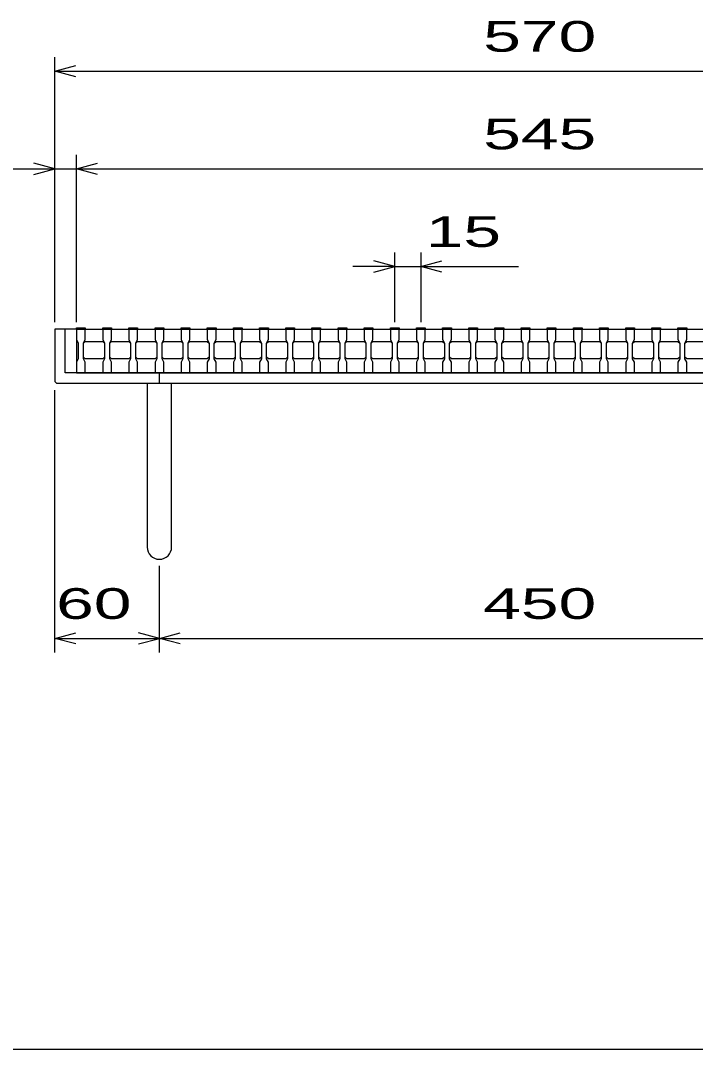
# Model space of a CAD drawing. Units: millimetres, scale not verified. Extents: x -1456 to 1385, y -1026 to 843.
# Drawn here: x -1042 to -655, y -917 to -327 of the extents above; entities that cross this region are included whole.
import ezdxf
from ezdxf.enums import TextEntityAlignment as Align

# ---------------------------------------------------------------- set-up
doc = ezdxf.new("R2010")
doc.units = ezdxf.units.MM
doc.header["$LTSCALE"] = 8
for name, color, linetype, lineweight in [('0_2', 150, 'Continuous', 25), ('16', 3, 'Continuous', 25), ('19', 6, 'Continuous', 25), ('22', 4, 'Continuous', 25)]:
    doc.layers.add(name, color=color, linetype=linetype, lineweight=lineweight)
doc.styles.add('ベクトル', font='')
doc.styles.get('ベクトル').set_extended_font_data('ベクトル')

msp = doc.modelspace()

# ---------------------------------------------------------------- linework, layer by layer
at = {"layer": '0_2'}
msp.add_line((1384.8, -917.2), (-1383.2, -917.2), dxfattribs=at)
at = {"layer": '16'}
for p, q in [((-1010, -504), (-1010, -503.3)), ((-1010, -503.3), (-1005, -503.3)), ((-1010, -504), (-1010, -510)), ((-1005, -504), (-1010, -504)), ((-1010, -504), (-1010, -529)), ((-1010, -504), (-465, -504)), ((-1005, -503.3), (-1005, -504)), ((-1005, -510), (-1005, -504)), ((-995, -504), (-995, -503.3)), ((-995, -503.3), (-990, -503.3)), ((-995, -504), (-995, -510)), ((-990, -504), (-995, -504)), ((-990, -503.3), (-990, -504)), ((-990, -510), (-990, -504)), ((-980, -504), (-980, -503.3)), ((-980, -503.3), (-975, -503.3)), ((-980, -504), (-980, -510)), ((-975, -504), (-980, -504)), ((-975, -503.3), (-975, -504)), ((-975, -510), (-975, -504)), ((-965, -504), (-965, -503.3)), ((-965, -503.3), (-960, -503.3)), ((-965, -504), (-965, -510)), ((-960, -504), (-965, -504)), ((-960, -503.3), (-960, -504)), ((-960, -510), (-960, -504)), ((-950, -504), (-950, -503.3)), ((-950, -503.3), (-945, -503.3)), ((-950, -504), (-950, -510)), ((-945, -504), (-950, -504)), ((-945, -503.3), (-945, -504)), ((-945, -510), (-945, -504)), ((-935, -504), (-935, -503.3)), ((-935, -503.3), (-930, -503.3)), ((-935, -504), (-935, -510)), ((-930, -504), (-935, -504)), ((-930, -503.3), (-930, -504)), ((-930, -510), (-930, -504)), ((-920, -504), (-920, -503.3)), ((-920, -503.3), (-915, -503.3)), ((-920, -504), (-920, -510)), ((-915, -504), (-920, -504)), ((-915, -503.3), (-915, -504)), ((-915, -510), (-915, -504)), ((-905, -504), (-905, -503.3)), ((-905, -503.3), (-900, -503.3)), ((-905, -504), (-905, -510)), ((-900, -504), (-905, -504)), ((-900, -503.3), (-900, -504)), ((-900, -510), (-900, -504)), ((-890, -504), (-890, -503.3)), ((-890, -503.3), (-885, -503.3)), ((-890, -504), (-890, -510)), ((-885, -504), (-890, -504)), ((-885, -503.3), (-885, -504)), ((-885, -510), (-885, -504)), ((-875, -504), (-875, -503.3)), ((-875, -503.3), (-870, -503.3)), ((-875, -504), (-875, -510)), ((-870, -504), (-875, -504)), ((-870, -503.3), (-870, -504)), ((-870, -510), (-870, -504)), ((-860, -504), (-860, -503.3)), ((-860, -503.3), (-855, -503.3)), ((-860, -504), (-860, -510)), ((-855, -504), (-860, -504)), ((-855, -503.3), (-855, -504)), ((-855, -510), (-855, -504)), ((-845, -504), (-845, -503.3)), ((-845, -503.3), (-840, -503.3)), ((-845, -504), (-845, -510)), ((-840, -504), (-845, -504)), ((-840, -503.3), (-840, -504)), ((-840, -510), (-840, -504)), ((-830, -504), (-830, -503.3)), ((-830, -503.3), (-825, -503.3)), ((-830, -504), (-830, -510)), ((-825, -504), (-830, -504)), ((-825, -503.3), (-825, -504)), ((-825, -510), (-825, -504)), ((-815, -504), (-815, -503.3)), ((-815, -503.3), (-810, -503.3)), ((-815, -504), (-815, -510)), ((-810, -504), (-815, -504)), ((-810, -503.3), (-810, -504)), ((-810, -510), (-810, -504)), ((-800, -504), (-800, -503.3)), ((-800, -503.3), (-795, -503.3)), ((-800, -504), (-800, -510)), ((-795, -504), (-800, -504)), ((-795, -503.3), (-795, -504)), ((-795, -510), (-795, -504)), ((-785, -504), (-785, -503.3)), ((-785, -503.3), (-780, -503.3)), ((-785, -504), (-785, -510)), ((-780, -504), (-785, -504)), ((-780, -503.3), (-780, -504)), ((-780, -510), (-780, -504)), ((-770, -504), (-770, -503.3)), ((-770, -503.3), (-765, -503.3)), ((-770, -504), (-770, -510)), ((-765, -504), (-770, -504)), ((-765, -503.3), (-765, -504)), ((-765, -510), (-765, -504)), ((-755, -504), (-755, -503.3)), ((-755, -503.3), (-750, -503.3)), ((-755, -504), (-755, -510)), ((-750, -504), (-755, -504)), ((-750, -503.3), (-750, -504)), ((-750, -510), (-750, -504)), ((-740, -504), (-740, -503.3)), ((-740, -503.3), (-735, -503.3)), ((-740, -504), (-740, -510)), ((-735, -504), (-740, -504)), ((-735, -503.3), (-735, -504)), ((-735, -510), (-735, -504)), ((-725, -504), (-725, -503.3)), ((-725, -503.3), (-720, -503.3)), ((-725, -504), (-725, -510)), ((-720, -504), (-725, -504)), ((-720, -503.3), (-720, -504)), ((-720, -510), (-720, -504)), ((-710, -504), (-710, -503.3)), ((-710, -503.3), (-705, -503.3)), ((-710, -504), (-710, -510)), ((-705, -504), (-710, -504)), ((-705, -503.3), (-705, -504)), ((-705, -510), (-705, -504)), ((-695, -504), (-695, -503.3)), ((-695, -503.3), (-690, -503.3)), ((-695, -504), (-695, -510)), ((-690, -504), (-695, -504)), ((-690, -503.3), (-690, -504)), ((-690, -510), (-690, -504)), ((-680, -504), (-680, -503.3)), ((-680, -503.3), (-675, -503.3)), ((-680, -504), (-680, -510)), ((-675, -504), (-680, -504)), ((-675, -503.3), (-675, -504)), ((-675, -510), (-675, -504)), ((-665, -504), (-665, -503.3)), ((-665, -503.3), (-660, -503.3)), ((-665, -504), (-665, -510)), ((-660, -504), (-665, -504)), ((-660, -503.3), (-660, -504)), ((-660, -510), (-660, -504)), ((-1010, -510), (-1009, -512)), ((-1009, -512), (-1009, -521)), ((-1006, -512), (-1005, -510)), ((-1006, -512), (-1005, -511)), ((-1006, -521), (-1006, -512)), ((-1005, -511), (-995, -511)), ((-995, -510), (-994, -512)), ((-995, -511), (-994, -512)), ((-994, -512), (-994, -521)), ((-991, -512), (-990, -510)), ((-991, -512), (-990, -511)), ((-991, -521), (-991, -512)), ((-990, -511), (-980, -511)), ((-980, -510), (-979, -512)), ((-980, -511), (-979, -512)), ((-979, -512), (-979, -521)), ((-976, -512), (-975, -510)), ((-976, -512), (-975, -511)), ((-976, -521), (-976, -512)), ((-975, -511), (-965, -511)), ((-965, -510), (-964, -512)), ((-965, -511), (-964, -512)), ((-964, -512), (-964, -521)), ((-961, -512), (-960, -510)), ((-961, -512), (-960, -511)), ((-961, -521), (-961, -512)), ((-960, -511), (-950, -511)), ((-950, -510), (-949, -512)), ((-950, -511), (-949, -512)), ((-949, -512), (-949, -521)), ((-946, -512), (-945, -510)), ((-946, -512), (-945, -511)), ((-946, -521), (-946, -512)), ((-945, -511), (-935, -511)), ((-935, -510), (-934, -512)), ((-935, -511), (-934, -512)), ((-934, -512), (-934, -521)), ((-931, -512), (-930, -510)), ((-931, -512), (-930, -511)), ((-931, -521), (-931, -512)), ((-930, -511), (-920, -511)), ((-920, -510), (-919, -512)), ((-920, -511), (-919, -512)), ((-919, -512), (-919, -521)), ((-916, -512), (-915, -510)), ((-916, -512), (-915, -511)), ((-916, -521), (-916, -512)), ((-915, -511), (-905, -511)), ((-905, -510), (-904, -512)), ((-905, -511), (-904, -512)), ((-904, -512), (-904, -521)), ((-901, -512), (-900, -510)), ((-901, -512), (-900, -511)), ((-901, -521), (-901, -512)), ((-900, -511), (-890, -511)), ((-890, -510), (-889, -512)), ((-890, -511), (-889, -512)), ((-889, -512), (-889, -521)), ((-886, -512), (-885, -510)), ((-886, -512), (-885, -511)), ((-886, -521), (-886, -512)), ((-885, -511), (-875, -511)), ((-875, -510), (-874, -512)), ((-875, -511), (-874, -512)), ((-874, -512), (-874, -521)), ((-871, -512), (-870, -510)), ((-871, -512), (-870, -511)), ((-871, -521), (-871, -512)), ((-870, -511), (-860, -511)), ((-860, -510), (-859, -512)), ((-860, -511), (-859, -512)), ((-859, -512), (-859, -521)), ((-856, -512), (-855, -510)), ((-856, -512), (-855, -511)), ((-856, -521), (-856, -512)), ((-855, -511), (-845, -511)), ((-845, -510), (-844, -512)), ((-845, -511), (-844, -512)), ((-844, -512), (-844, -521)), ((-841, -512), (-840, -510)), ((-841, -512), (-840, -511)), ((-841, -521), (-841, -512)), ((-840, -511), (-830, -511)), ((-830, -510), (-829, -512)), ((-830, -511), (-829, -512)), ((-829, -512), (-829, -521)), ((-826, -512), (-825, -510)), ((-826, -512), (-825, -511)), ((-826, -521), (-826, -512)), ((-825, -511), (-815, -511)), ((-815, -510), (-814, -512)), ((-815, -511), (-814, -512)), ((-814, -512), (-814, -521)), ((-811, -512), (-810, -510)), ((-811, -512), (-810, -511)), ((-811, -521), (-811, -512)), ((-810, -511), (-800, -511)), ((-800, -510), (-799, -512)), ((-800, -511), (-799, -512)), ((-799, -512), (-799, -521)), ((-796, -512), (-795, -510)), ((-796, -512), (-795, -511)), ((-796, -521), (-796, -512)), ((-795, -511), (-785, -511)), ((-785, -510), (-784, -512)), ((-785, -511), (-784, -512)), ((-784, -512), (-784, -521)), ((-781, -512), (-780, -510)), ((-781, -512), (-780, -511)), ((-781, -521), (-781, -512)), ((-780, -511), (-770, -511)), ((-770, -510), (-769, -512)), ((-770, -511), (-769, -512)), ((-769, -512), (-769, -521)), ((-766, -512), (-765, -510)), ((-766, -512), (-765, -511)), ((-766, -521), (-766, -512)), ((-765, -511), (-755, -511)), ((-755, -510), (-754, -512)), ((-755, -511), (-754, -512)), ((-754, -512), (-754, -521)), ((-751, -512), (-750, -510)), ((-751, -512), (-750, -511)), ((-751, -521), (-751, -512)), ((-750, -511), (-740, -511)), ((-740, -510), (-739, -512)), ((-740, -511), (-739, -512)), ((-739, -512), (-739, -521)), ((-736, -512), (-735, -510)), ((-736, -512), (-735, -511)), ((-736, -521), (-736, -512)), ((-735, -511), (-725, -511)), ((-725, -510), (-724, -512)), ((-725, -511), (-724, -512)), ((-724, -512), (-724, -521)), ((-721, -512), (-720, -510)), ((-721, -512), (-720, -511)), ((-721, -521), (-721, -512)), ((-720, -511), (-710, -511)), ((-710, -510), (-709, -512)), ((-710, -511), (-709, -512)), ((-709, -512), (-709, -521)), ((-706, -512), (-705, -510)), ((-706, -512), (-705, -511)), ((-706, -521), (-706, -512)), ((-705, -511), (-695, -511)), ((-695, -510), (-694, -512)), ((-695, -511), (-694, -512)), ((-694, -512), (-694, -521)), ((-691, -512), (-690, -510)), ((-691, -512), (-690, -511)), ((-691, -521), (-691, -512)), ((-690, -511), (-680, -511)), ((-680, -510), (-679, -512)), ((-680, -511), (-679, -512)), ((-679, -512), (-679, -521)), ((-676, -512), (-675, -510)), ((-676, -512), (-675, -511)), ((-676, -521), (-676, -512)), ((-675, -511), (-665, -511)), ((-665, -510), (-664, -512)), ((-665, -511), (-664, -512)), ((-664, -512), (-664, -521)), ((-661, -512), (-660, -510)), ((-661, -512), (-660, -511)), ((-661, -521), (-661, -512)), ((-660, -511), (-650, -511)), ((-1009, -521), (-1010, -523)), ((-1010, -523), (-1010, -529)), ((-1005, -521), (-1006, -520)), ((-1005, -523), (-1006, -521)), ((-995, -521), (-1005, -521)), ((-1005, -529), (-1005, -523)), ((-994, -520), (-995, -521)), ((-994, -521), (-995, -523)), ((-995, -523), (-995, -529)), ((-990, -521), (-991, -520)), ((-990, -523), (-991, -521)), ((-980, -521), (-990, -521)), ((-990, -529), (-990, -523)), ((-979, -520), (-980, -521)), ((-979, -521), (-980, -523)), ((-980, -523), (-980, -529)), ((-975, -521), (-976, -520)), ((-975, -523), (-976, -521)), ((-965, -521), (-975, -521)), ((-975, -529), (-975, -523)), ((-964, -520), (-965, -521)), ((-964, -521), (-965, -523)), ((-965, -523), (-965, -529)), ((-960, -521), (-961, -520)), ((-960, -523), (-961, -521)), ((-950, -521), (-960, -521)), ((-960, -529), (-960, -523)), ((-949, -520), (-950, -521)), ((-949, -521), (-950, -523)), ((-950, -523), (-950, -529)), ((-945, -521), (-946, -520)), ((-945, -523), (-946, -521)), ((-935, -521), (-945, -521)), ((-945, -529), (-945, -523)), ((-934, -520), (-935, -521)), ((-934, -521), (-935, -523)), ((-935, -523), (-935, -529)), ((-930, -521), (-931, -520)), ((-930, -523), (-931, -521)), ((-920, -521), (-930, -521)), ((-930, -529), (-930, -523)), ((-919, -520), (-920, -521)), ((-919, -521), (-920, -523)), ((-920, -523), (-920, -529)), ((-915, -521), (-916, -520)), ((-915, -523), (-916, -521)), ((-905, -521), (-915, -521)), ((-915, -529), (-915, -523)), ((-904, -520), (-905, -521)), ((-904, -521), (-905, -523)), ((-905, -523), (-905, -529)), ((-900, -521), (-901, -520)), ((-900, -523), (-901, -521)), ((-890, -521), (-900, -521)), ((-900, -529), (-900, -523)), ((-889, -520), (-890, -521)), ((-889, -521), (-890, -523)), ((-890, -523), (-890, -529)), ((-885, -521), (-886, -520)), ((-885, -523), (-886, -521)), ((-875, -521), (-885, -521)), ((-885, -529), (-885, -523)), ((-874, -520), (-875, -521)), ((-874, -521), (-875, -523)), ((-875, -523), (-875, -529)), ((-870, -521), (-871, -520)), ((-870, -523), (-871, -521)), ((-860, -521), (-870, -521)), ((-870, -529), (-870, -523)), ((-859, -520), (-860, -521)), ((-859, -521), (-860, -523)), ((-860, -523), (-860, -529)), ((-855, -521), (-856, -520)), ((-855, -523), (-856, -521)), ((-845, -521), (-855, -521)), ((-855, -529), (-855, -523)), ((-844, -520), (-845, -521)), ((-844, -521), (-845, -523)), ((-845, -523), (-845, -529)), ((-840, -521), (-841, -520)), ((-840, -523), (-841, -521)), ((-830, -521), (-840, -521)), ((-840, -529), (-840, -523)), ((-829, -520), (-830, -521)), ((-829, -521), (-830, -523)), ((-830, -523), (-830, -529)), ((-825, -521), (-826, -520)), ((-825, -523), (-826, -521)), ((-815, -521), (-825, -521)), ((-825, -529), (-825, -523)), ((-814, -520), (-815, -521)), ((-814, -521), (-815, -523)), ((-815, -523), (-815, -529)), ((-810, -521), (-811, -520)), ((-810, -523), (-811, -521)), ((-800, -521), (-810, -521)), ((-810, -529), (-810, -523)), ((-799, -520), (-800, -521)), ((-799, -521), (-800, -523)), ((-800, -523), (-800, -529)), ((-795, -521), (-796, -520)), ((-795, -523), (-796, -521)), ((-785, -521), (-795, -521)), ((-795, -529), (-795, -523)), ((-784, -520), (-785, -521)), ((-784, -521), (-785, -523)), ((-785, -523), (-785, -529)), ((-780, -521), (-781, -520)), ((-780, -523), (-781, -521)), ((-770, -521), (-780, -521)), ((-780, -529), (-780, -523)), ((-769, -520), (-770, -521)), ((-769, -521), (-770, -523)), ((-770, -523), (-770, -529)), ((-765, -521), (-766, -520)), ((-765, -523), (-766, -521)), ((-755, -521), (-765, -521)), ((-765, -529), (-765, -523)), ((-754, -520), (-755, -521)), ((-754, -521), (-755, -523)), ((-755, -523), (-755, -529)), ((-750, -521), (-751, -520)), ((-750, -523), (-751, -521)), ((-740, -521), (-750, -521)), ((-750, -529), (-750, -523)), ((-739, -520), (-740, -521)), ((-739, -521), (-740, -523)), ((-740, -523), (-740, -529)), ((-735, -521), (-736, -520)), ((-735, -523), (-736, -521)), ((-725, -521), (-735, -521)), ((-735, -529), (-735, -523)), ((-724, -520), (-725, -521)), ((-724, -521), (-725, -523)), ((-725, -523), (-725, -529)), ((-720, -521), (-721, -520)), ((-720, -523), (-721, -521)), ((-710, -521), (-720, -521)), ((-720, -529), (-720, -523)), ((-709, -520), (-710, -521)), ((-709, -521), (-710, -523)), ((-710, -523), (-710, -529)), ((-705, -521), (-706, -520)), ((-705, -523), (-706, -521)), ((-695, -521), (-705, -521)), ((-705, -529), (-705, -523)), ((-694, -520), (-695, -521)), ((-694, -521), (-695, -523)), ((-695, -523), (-695, -529)), ((-690, -521), (-691, -520)), ((-690, -523), (-691, -521)), ((-680, -521), (-690, -521)), ((-690, -529), (-690, -523)), ((-679, -520), (-680, -521)), ((-679, -521), (-680, -523)), ((-680, -523), (-680, -529)), ((-675, -521), (-676, -520)), ((-675, -523), (-676, -521)), ((-665, -521), (-675, -521)), ((-675, -529), (-675, -523)), ((-664, -520), (-665, -521)), ((-664, -521), (-665, -523)), ((-665, -523), (-665, -529)), ((-660, -521), (-661, -520)), ((-660, -523), (-661, -521)), ((-650, -521), (-660, -521)), ((-660, -529), (-660, -523)), ((-1010, -529), (-1005, -529)), ((-1010, -529), (-465, -529)), ((-995, -529), (-990, -529)), ((-980, -529), (-975, -529)), ((-965, -529), (-960, -529)), ((-950, -529), (-945, -529)), ((-935, -529), (-930, -529)), ((-920, -529), (-915, -529)), ((-905, -529), (-900, -529)), ((-890, -529), (-885, -529)), ((-875, -529), (-870, -529)), ((-860, -529), (-855, -529)), ((-845, -529), (-840, -529)), ((-830, -529), (-825, -529)), ((-815, -529), (-810, -529)), ((-800, -529), (-795, -529)), ((-785, -529), (-780, -529)), ((-770, -529), (-765, -529)), ((-755, -529), (-750, -529)), ((-740, -529), (-735, -529)), ((-725, -529), (-720, -529)), ((-710, -529), (-705, -529)), ((-695, -529), (-690, -529)), ((-680, -529), (-675, -529)), ((-665, -529), (-660, -529))]:
    msp.add_line(p, q, dxfattribs=at)
at = {"layer": '19'}
for p, q in [((-1010, -504), (-1022.5, -504)), ((-1022.5, -504), (-1022.5, -534)), ((-1016.5, -529), (-1016.5, -504)), ((-458.5, -529), (-1016.5, -529)), ((-962.5, -535), (-962.5, -529)), ((-1022.5, -534), (-1021.5, -535)), ((-1021.5, -535), (-453.5, -535)), ((-969.5, -535), (-969.5, -629)), ((-955.5, -629), (-955.5, -535))]:
    msp.add_line(p, q, dxfattribs=at)
msp.add_arc((-962.5, -629), 7, 180, 0, dxfattribs=at)
at = {"layer": '22'}
for p, q in [((-1022.5, -500), (-1022.5, -348)), ((-1022.5, -356), (-1010.5, -352.8)), ((-1010.5, -359.2), (-1022.5, -356)), ((-1022.5, -356), (-452.5, -356)), ((-1022.5, -500), (-1022.5, -404)), ((-1010, -500), (-1010, -404)), ((-1118.5, -412), (-1022.5, -412)), ((-1022.5, -412), (-1034.5, -408.8)), ((-1034.5, -415.2), (-1022.5, -412)), ((-1022.5, -412), (-1010, -412)), ((-1010, -412), (-998, -408.8)), ((-998, -415.2), (-1010, -412)), ((-1010, -412), (-465, -412)), ((-827.5, -500), (-827.5, -460)), ((-812.5, -460), (-812.5, -500)), ((-827.5, -468), (-839.5, -464.8)), ((-812.5, -468), (-800.5, -464.8)), ((-827.5, -468), (-851.5, -468)), ((-839.5, -471.2), (-827.5, -468)), ((-827.5, -468), (-812.5, -468)), ((-800.5, -471.2), (-812.5, -468)), ((-812.5, -468), (-756.5, -468)), ((-1022.5, -689.4), (-1022.5, -539)), ((-962.5, -689.4), (-962.5, -639.8)), ((-1022.5, -681.4), (-1010.5, -678.2)), ((-962.5, -681.4), (-974.5, -678.2)), ((-962.5, -681.4), (-950.5, -678.2)), ((-1010.5, -684.6), (-1022.5, -681.4)), ((-1022.5, -681.4), (-962.5, -681.4)), ((-974.5, -684.6), (-962.5, -681.4)), ((-950.5, -684.6), (-962.5, -681.4)), ((-962.5, -681.4), (-512.5, -681.4))]:
    msp.add_line(p, q, dxfattribs=at)

# ---------------------------------------------------------------- texts
at = {"layer": '22', "color": 2, "style": 'ベクトル', "width": 1.65}
for s, p in [(' 570 ', (-787.5, -336)), (' 545 ', (-787.5, -392)), (' 15 ', (-820.5, -448)), (' 60 ', (-1032.5, -661.4)), (' 450 ', (-787.5, -661.4))]:
    msp.add_text(s, height=17.6, dxfattribs=at).set_placement(p, align=Align.MIDDLE_LEFT)

doc.saveas('drawing.dxf')
